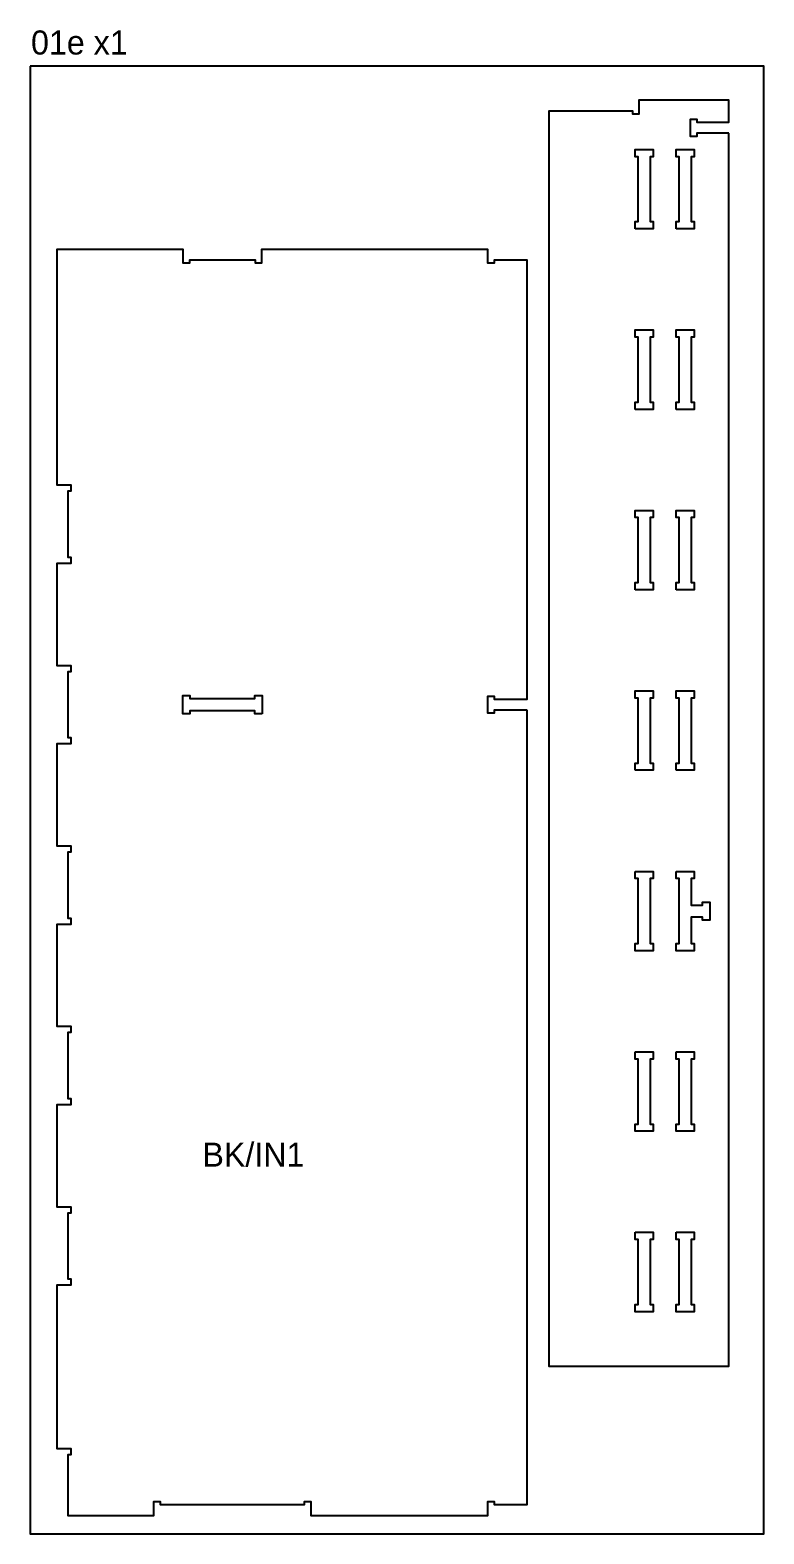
# Model space of a CAD drawing. Header units: inches. Extents: x -19170 to 42346, y 18707 to 54393.
# Drawn here: x 32126 to 33346, y 42707 to 45206 of the extents above; entities that cross this region are included whole.
import ezdxf

# ---------------------------------------------------------------- set-up
doc = ezdxf.new("R2010")
doc.units = ezdxf.units.IN
doc.header["$MEASUREMENT"] = 0
for name, color, linetype in [('0_SHEET_StructuralSheet 2440x1220x18', 1, 'CONTINUOUS'), ('1_3mmTOOL_2mmDEEP_CENTRE', 2, 'CONTINUOUS'), ('4_6mmTOOL_CUTTHROUGH_INSIDE', 4, 'CONTINUOUS'), ('5_6mmTOOL_CUTTHROUGH_OUTSIDE', 5, 'CONTINUOUS')]:
    doc.layers.add(name, color=color, linetype=linetype)

msp = doc.modelspace()

# ---------------------------------------------------------------- linework, layer by layer
at = {"layer": '0_SHEET_StructuralSheet 2440x1220x18'}
msp.add_lwpolyline([(32126, 45146.6), (32126, 42706.6), (33346, 42706.6), (33346, 45146.6)], close=True, dxfattribs=at)
at = {"layer": '4_6mmTOOL_CUTTHROUGH_INSIDE'}
for points in [[(33132.1, 44876), (33132.1, 44888), (33137.1, 44888), (33137.1, 44996), (33132.1, 44996), (33132.1, 45008), (33162.1, 45008), (33162.1, 44996), (33157.1, 44996), (33157.1, 44888), (33162.1, 44888), (33162.1, 44876)], [(33200.1, 44876), (33200.1, 44888), (33205.1, 44888), (33205.1, 44996), (33200.1, 44996), (33200.1, 45008), (33230.1, 45008), (33230.1, 44996), (33225.1, 44996), (33225.1, 44888), (33230.1, 44888), (33230.1, 44876)], [(33132.1, 44576), (33132.1, 44588), (33137.1, 44588), (33137.1, 44696), (33132.1, 44696), (33132.1, 44708), (33162.1, 44708), (33162.1, 44696), (33157.1, 44696), (33157.1, 44588), (33162.1, 44588), (33162.1, 44576)], [(33200.1, 44576), (33200.1, 44588), (33205.1, 44588), (33205.1, 44696), (33200.1, 44696), (33200.1, 44708), (33230.1, 44708), (33230.1, 44696), (33225.1, 44696), (33225.1, 44588), (33230.1, 44588), (33230.1, 44576)], [(33132.1, 44276), (33132.1, 44288), (33137.1, 44288), (33137.1, 44396), (33132.1, 44396), (33132.1, 44408), (33162.1, 44408), (33162.1, 44396), (33157.1, 44396), (33157.1, 44288), (33162.1, 44288), (33162.1, 44276)], [(33200.1, 44276), (33200.1, 44288), (33205.1, 44288), (33205.1, 44396), (33200.1, 44396), (33200.1, 44408), (33230.1, 44408), (33230.1, 44396), (33225.1, 44396), (33225.1, 44288), (33230.1, 44288), (33230.1, 44276)], [(32511.8, 44070.1), (32499.8, 44070.1), (32499.8, 44075.1), (32391.8, 44075.1), (32391.8, 44070.1), (32379.8, 44070.1), (32379.8, 44100.1), (32391.8, 44100.1), (32391.8, 44095.1), (32499.8, 44095.1), (32499.8, 44100.1), (32511.8, 44100.1)], [(33132.1, 43976), (33132.1, 43988), (33137.1, 43988), (33137.1, 44096), (33132.1, 44096), (33132.1, 44108), (33162.1, 44108), (33162.1, 44096), (33157.1, 44096), (33157.1, 43988), (33162.1, 43988), (33162.1, 43976)], [(33200.1, 43976), (33200.1, 43988), (33205.1, 43988), (33205.1, 44096), (33200.1, 44096), (33200.1, 44108), (33230.1, 44108), (33230.1, 44096), (33225.1, 44096), (33225.1, 43988), (33230.1, 43988), (33230.1, 43976)], [(33132.1, 43808), (33162.1, 43808), (33162.1, 43796), (33157.1, 43796), (33157.1, 43688), (33162.1, 43688), (33162.1, 43676), (33132.1, 43676), (33132.1, 43688), (33137.1, 43688), (33137.1, 43796), (33132.1, 43796)], [(33200.1, 43808), (33230.1, 43808), (33230.1, 43796), (33225.1, 43796), (33225.1, 43752), (33244.1, 43752), (33244.1, 43757), (33256.1, 43757), (33256.1, 43727), (33244.1, 43727), (33244.1, 43732), (33225.1, 43732), (33225.1, 43688), (33230.1, 43688), (33230.1, 43676), (33200.1, 43676), (33200.1, 43688), (33205.1, 43688), (33205.1, 43796), (33200.1, 43796)], [(33132.1, 43508), (33162.1, 43508), (33162.1, 43496), (33157.1, 43496), (33157.1, 43388), (33162.1, 43388), (33162.1, 43376), (33132.1, 43376), (33132.1, 43388), (33137.1, 43388), (33137.1, 43496), (33132.1, 43496)], [(33200.1, 43508), (33230.1, 43508), (33230.1, 43496), (33225.1, 43496), (33225.1, 43388), (33230.1, 43388), (33230.1, 43376), (33200.1, 43376), (33200.1, 43388), (33205.1, 43388), (33205.1, 43496), (33200.1, 43496)], [(33132.1, 43208), (33162.1, 43208), (33162.1, 43196), (33157.1, 43196), (33157.1, 43088), (33162.1, 43088), (33162.1, 43076), (33132.1, 43076), (33132.1, 43088), (33137.1, 43088), (33137.1, 43196), (33132.1, 43196)], [(33200.1, 43208), (33230.1, 43208), (33230.1, 43196), (33225.1, 43196), (33225.1, 43088), (33230.1, 43088), (33230.1, 43076), (33200.1, 43076), (33200.1, 43088), (33205.1, 43088), (33205.1, 43196), (33200.1, 43196)]]:
    msp.add_lwpolyline(points, close=True, dxfattribs=at)
at = {"layer": '5_6mmTOOL_CUTTHROUGH_OUTSIDE'}
for points in [[(33287.8, 45034.8), (33234.3, 45034.8), (33234.3, 45029.8), (33223.8, 45029.8), (33223.8, 45058.3), (33234.3, 45058.3), (33234.3, 45053.3), (33287.8, 45053.3), (33287.8, 45089.8), (33138.3, 45089.8), (33138.3, 45066.8), (33127.8, 45066.8), (33127.8, 45071.8), (32988.3, 45071.8), (32988.3, 42985.3), (33287.8, 42985.3)], [(32952.2, 44075.9), (32897.7, 44075.9), (32897.7, 44070.9), (32887.2, 44070.9), (32887.2, 44099.4), (32897.7, 44099.4), (32897.7, 44094.4), (32952.2, 44094.4), (32952.2, 44823.9), (32897.7, 44823.9), (32897.7, 44818.9), (32887.2, 44818.9), (32887.2, 44841.9), (32511, 44841.9), (32511, 44818.9), (32500.5, 44818.9), (32500.5, 44823.9), (32391, 44823.9), (32391, 44818.9), (32380.5, 44818.9), (32380.5, 44841.9), (32170.7, 44841.9), (32170.7, 44450.4), (32193.7, 44450.4), (32193.7, 44439.9), (32188.7, 44439.9), (32188.7, 44330.4), (32193.7, 44330.4), (32193.7, 44319.9), (32170.7, 44319.9), (32170.7, 44150.4), (32193.7, 44150.4), (32193.7, 44139.9), (32188.7, 44139.9), (32188.7, 44030.4), (32193.7, 44030.4), (32193.7, 44019.9), (32170.7, 44019.9), (32170.7, 43850.4), (32193.7, 43850.4), (32193.7, 43839.9), (32188.7, 43839.9), (32188.7, 43730.4), (32193.7, 43730.4), (32193.7, 43719.9), (32170.7, 43719.9), (32170.7, 43550.4), (32193.7, 43550.4), (32193.7, 43539.9), (32188.7, 43539.9), (32188.7, 43430.4), (32193.7, 43430.4), (32193.7, 43419.9), (32170.7, 43419.9), (32170.7, 43250.4), (32193.7, 43250.4), (32193.7, 43239.9), (32188.7, 43239.9), (32188.7, 43130.4), (32193.7, 43130.4), (32193.7, 43119.9), (32170.7, 43119.9), (32170.7, 42848.4), (32193.7, 42848.4), (32193.7, 42837.9), (32188.7, 42837.9), (32188.7, 42737.4), (32332, 42737.4), (32332, 42760.4), (32342.5, 42760.4), (32342.5, 42755.4), (32582, 42755.4), (32582, 42760.4), (32592.5, 42760.4), (32592.5, 42737.4), (32887.2, 42737.4), (32887.2, 42760.4), (32897.7, 42760.4), (32897.7, 42755.4), (32952.2, 42755.4)]]:
    msp.add_lwpolyline(points, close=True, dxfattribs=at)

# ---------------------------------------------------------------- texts
at = {"layer": '0_SHEET_StructuralSheet 2440x1220x18', "insert": (32127.6, 45205.8), "char_height": 40, "attachment_point": 1}
msp.add_mtext_dynamic_manual_height_columns('01e x1', width=871.788, gutter_width=200, heights=[0], dxfattribs=at)
at = {"layer": '1_3mmTOOL_2mmDEEP_CENTRE', "insert": (32350.6, 43357.1), "char_height": 40, "attachment_point": 1}
msp.add_mtext_dynamic_manual_height_columns('{\\W4.16864; }BK/IN1', width=533.492, gutter_width=200, heights=[0], dxfattribs=at)

doc.saveas('drawing.dxf')
